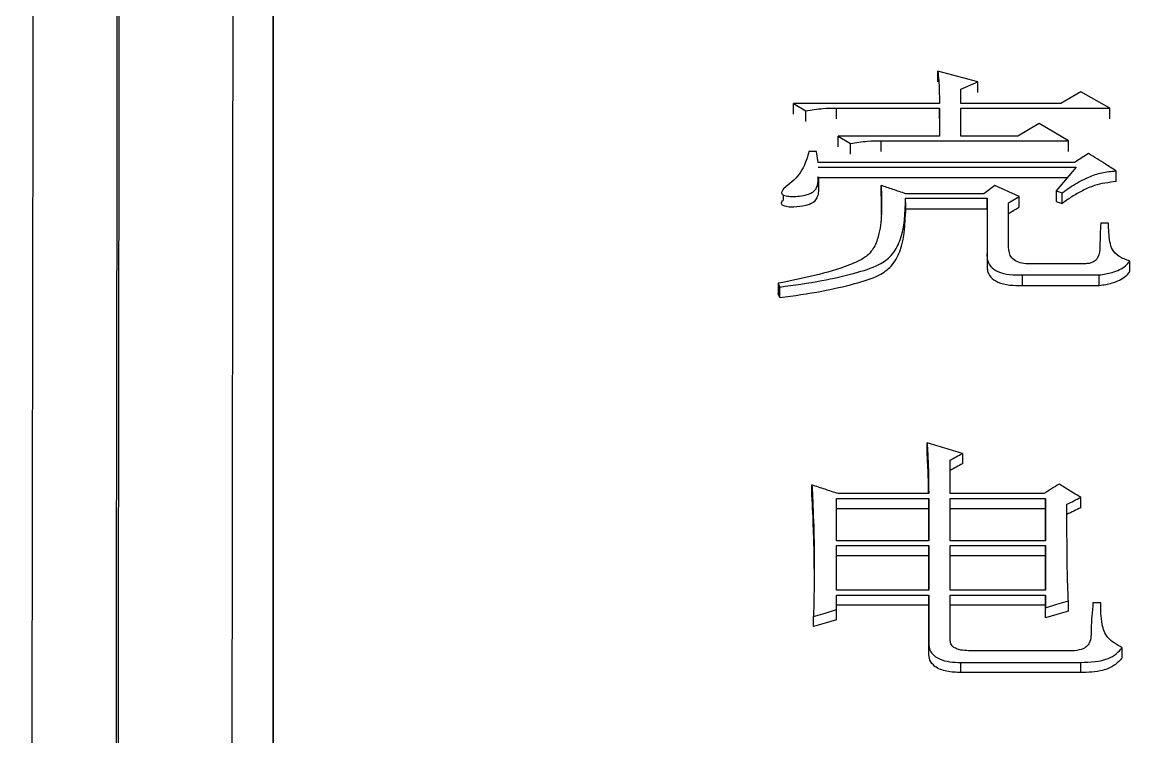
# Model space of a CAD drawing. Header units: millimetres. Extents: x 2063 to 4500, y 825 to 2548.
# Drawn here: x 2671.84 to 2679.64, y 2299.58 to 2304.62 of the extents above; entities that cross this region are included whole.
import ezdxf

# ---------------------------------------------------------------- set-up
doc = ezdxf.new("R2010")
doc.units = ezdxf.units.MM

msp = doc.modelspace()

# ---------------------------------------------------------------- linework, layer by layer
at = {"color": 7, "linetype": 'Continuous', "lineweight": 25}
for p, q in [((2678.5688, 2304.2009), (2678.2875, 2304.2771)), ((2678.2875, 2304.201), (2678.2875, 2304.2771)), ((2678.4498, 2304.1501), (2678.5688, 2304.2009)), ((2678.5688, 2304.1249), (2678.5688, 2304.2009)), ((2678.4498, 2304.0483), (2678.4498, 2304.1501)), ((2679.2935, 2304.131), (2679.1529, 2304.0483)), ((2679.499, 2304.0164), (2679.2935, 2304.131)), ((2677.2707, 2304.0483), (2677.3572, 2303.9973)), ((2678.2983, 2304.0483), (2677.2707, 2304.0483)), ((2679.1529, 2304.0483), (2678.4498, 2304.0483)), ((2677.3572, 2303.9215), (2677.3572, 2303.9973)), ((2677.5736, 2304.0164), (2678.2983, 2304.0164)), ((2677.5736, 2303.9405), (2677.5736, 2304.0164)), ((2678.2983, 2304.0164), (2678.2983, 2303.8182)), ((2678.2983, 2303.9406), (2678.2983, 2304.0164)), ((2678.4498, 2304.0164), (2679.499, 2304.0164)), ((2678.4498, 2303.8182), (2678.4498, 2304.0164)), ((2679.499, 2303.9406), (2679.499, 2304.0164)), ((2679.0015, 2303.9078), (2678.85, 2303.8182)), ((2679.207, 2303.7862), (2679.0015, 2303.9078)), ((2677.5844, 2303.8182), (2677.6709, 2303.767)), ((2678.2983, 2303.8182), (2677.5844, 2303.8182)), ((2678.85, 2303.8182), (2678.4498, 2303.8182)), ((2677.6709, 2303.6914), (2677.6709, 2303.767)), ((2677.8873, 2303.7106), (2677.8873, 2303.7862)), ((2677.8873, 2303.7862), (2679.207, 2303.7862)), ((2679.207, 2303.7106), (2679.207, 2303.7862)), ((2677.4329, 2303.7092), (2677.3789, 2303.7092)), ((2677.4438, 2303.632), (2677.4329, 2303.7092)), ((2679.3476, 2303.6963), (2679.2503, 2303.632)), ((2677.4437, 2303.5999), (2679.2611, 2303.5998)), ((2679.2503, 2303.632), (2677.4438, 2303.632)), ((2679.2611, 2303.5998), (2679.1204, 2303.4321)), ((2679.5423, 2303.4988), (2679.5423, 2303.5741)), ((2679.1979, 2303.5245), (2677.4437, 2303.5245)), ((2677.4484, 2303.4568), (2677.4484, 2303.5325)), ((2677.197, 2303.4425), (2677.197, 2303.4409)), ((2677.8873, 2303.3957), (2677.8873, 2303.4709)), ((2678.612, 2303.4127), (2678.0603, 2303.4127)), ((2678.6878, 2303.4709), (2678.612, 2303.4127)), ((2678.8608, 2303.3933), (2678.6878, 2303.4709)), ((2679.1204, 2303.4321), (2679.1637, 2303.4192)), ((2679.1204, 2303.4321), (2679.1204, 2303.357)), ((2679.1637, 2303.3441), (2679.1637, 2303.4192)), ((2677.197, 2303.405), (2677.197, 2303.3669)), ((2677.8873, 2303.3957), (2677.8887, 2303.2644)), ((2678.0603, 2303.3053), (2678.0603, 2303.3804)), ((2678.0603, 2303.3804), (2678.6337, 2303.3804)), ((2678.0609, 2303.2754), (2678.0609, 2303.351)), ((2678.6337, 2303.3804), (2678.6337, 2302.9905)), ((2678.6337, 2303.3053), (2678.6337, 2303.3804)), ((2678.7851, 2303.348), (2678.8608, 2303.3933)), ((2678.7851, 2303.0361), (2678.7851, 2303.348)), ((2678.8608, 2303.3183), (2678.8608, 2303.3933)), ((2679.1204, 2303.357), (2679.1637, 2303.3441)), ((2678.0603, 2303.3053), (2678.6337, 2303.3053)), ((2678.6337, 2303.3053), (2678.6337, 2302.9159)), ((2679.4882, 2303.2053), (2679.4342, 2303.2053)), ((2678.6337, 2302.9705), (2678.6337, 2302.9905)), ((2678.6337, 2302.9735), (2678.6337, 2302.8989)), ((2679.3152, 2302.9186), (2678.9474, 2302.9186)), ((2679.6397, 2302.8637), (2679.6397, 2302.9382)), ((2678.8825, 2302.8401), (2679.4233, 2302.8401)), ((2678.8825, 2302.7658), (2678.8825, 2302.8401)), ((2679.4233, 2302.7658), (2679.4233, 2302.8401)), ((2677.1625, 2302.7812), (2677.1733, 2302.7549)), ((2677.1733, 2302.6807), (2677.1733, 2302.7549)), ((2678.8825, 2302.7658), (2679.4233, 2302.7658)), ((2677.1733, 2302.6807), (2677.1625, 2302.7069)), ((2678.2118, 2301.5832), (2678.2118, 2301.656)), ((2678.4606, 2301.5822), (2678.4606, 2301.5094)), ((2678.3741, 2301.2991), (2678.3741, 2301.5351)), ((2677.4005, 2301.2874), (2677.4005, 2301.3599)), ((2677.5736, 2301.2652), (2678.2226, 2301.2652)), ((2677.5736, 2300.9668), (2677.5736, 2301.2652)), ((2678.2226, 2301.2991), (2677.5844, 2301.2991)), ((2678.2226, 2301.2652), (2678.2226, 2300.9668)), ((2678.2226, 2301.1929), (2678.2226, 2301.2652)), ((2679.0339, 2301.299), (2678.3741, 2301.2991)), ((2678.3741, 2301.2652), (2679.0447, 2301.2652)), ((2678.3741, 2300.9668), (2678.3741, 2301.2652)), ((2679.0447, 2301.2652), (2679.0447, 2300.9667)), ((2679.0447, 2301.1929), (2679.0447, 2301.2652)), ((2679.2935, 2301.1997), (2679.2935, 2301.272)), ((2678.2226, 2301.1929), (2677.5736, 2301.1929)), ((2678.2226, 2300.9668), (2678.2226, 2301.1929)), ((2679.0447, 2301.1929), (2678.3741, 2301.1929)), ((2679.0447, 2300.9667), (2679.0447, 2301.1929)), ((2677.4123, 2301.0081), (2677.416, 2300.6903)), ((2678.2226, 2300.9668), (2677.5736, 2300.9668)), ((2677.5736, 2300.9327), (2678.2226, 2300.9327)), ((2677.5736, 2300.6186), (2677.5736, 2300.9327)), ((2678.2226, 2300.9327), (2678.2226, 2300.6186)), ((2678.2226, 2300.8609), (2678.2226, 2300.9327)), ((2679.0447, 2300.9667), (2678.3741, 2300.9668)), ((2678.3741, 2300.9327), (2679.0447, 2300.9327)), ((2678.3741, 2300.6186), (2678.3741, 2300.9327)), ((2679.0447, 2300.9327), (2679.0447, 2300.6186)), ((2679.0447, 2300.8608), (2679.0447, 2300.9327)), ((2678.2226, 2300.8609), (2677.5736, 2300.8609)), ((2678.2226, 2300.6186), (2678.2226, 2300.8609)), ((2679.0447, 2300.8608), (2678.3741, 2300.8609)), ((2679.0447, 2300.6186), (2679.0447, 2300.8608)), ((2678.2226, 2300.6186), (2677.5736, 2300.6186)), ((2679.0447, 2300.6186), (2678.3741, 2300.6186)), ((2677.5736, 2300.5844), (2678.2226, 2300.5843)), ((2677.5736, 2300.4814), (2677.5736, 2300.5844)), ((2678.2226, 2300.5843), (2678.2226, 2300.2475)), ((2678.2226, 2300.5129), (2678.2226, 2300.5843)), ((2678.3741, 2300.5843), (2679.0447, 2300.5843)), ((2678.3741, 2300.2681), (2678.3741, 2300.5843)), ((2679.0447, 2300.5843), (2679.0447, 2300.4952)), ((2679.0447, 2300.5129), (2679.0447, 2300.5843)), ((2679.207, 2300.4718), (2679.207, 2300.5432)), ((2679.4342, 2300.5295), (2679.3801, 2300.5295)), ((2678.2226, 2300.5129), (2677.5736, 2300.5129)), ((2677.5736, 2300.4102), (2677.5736, 2300.4814)), ((2678.2226, 2300.1765), (2678.2226, 2300.5129)), ((2679.0447, 2300.5129), (2678.3741, 2300.5129)), ((2679.0447, 2300.4239), (2679.0447, 2300.5129)), ((2679.0447, 2300.4239), (2679.0447, 2300.4952)), ((2677.4113, 2300.3621), (2677.4113, 2300.4334)), ((2678.2226, 2300.1765), (2678.2226, 2300.2475)), ((2679.5856, 2300.142), (2679.5856, 2300.213)), ((2679.2505, 2300.1922), (2678.5039, 2300.1922)), ((2678.4498, 2300.0385), (2678.4498, 2300.1093)), ((2678.4498, 2300.1093), (2679.2935, 2300.1093)), ((2679.2935, 2300.0385), (2679.2935, 2300.1093)), ((2679.2935, 2300.0385), (2678.4498, 2300.0385))]:
    msp.add_line(p, q, dxfattribs=at)
at = {"color": 7, "linetype": 'Continuous', "lineweight": 25, "flags": 128}
for points in [[(2677.2707, 2303.9724), (2677.2707, 2303.9913), (2677.2707, 2304.0103), (2677.2707, 2304.0483)], [(2677.5844, 2303.7427), (2677.5844, 2303.7615), (2677.5844, 2303.7804), (2677.5844, 2303.8182)], [(2677.1625, 2302.7812), (2677.1625, 2302.7505), (2677.1625, 2302.7287), (2677.1625, 2302.7069)], [(2679.0447, 2300.4952), (2679.1259, 2300.5192), (2679.207, 2300.5432)], [(2677.4113, 2300.4334), (2677.4925, 2300.4574), (2677.5736, 2300.4814)], [(2679.207, 2300.4718), (2679.1259, 2300.4479), (2679.0447, 2300.4239)], [(2677.5736, 2300.4102), (2677.4925, 2300.3862), (2677.4113, 2300.3621)]]:
    msp.add_lwpolyline(points, dxfattribs=at)
at = {"color": 7, "linetype": 'Continuous', "lineweight": 25}
for points, knots in [([(2673.6051, 2321.5381), (2673.6051, 2321.434), (2673.6052, 2320.9133), (2673.6052, 2319.5463), (2673.6053, 2317.3865), (2673.6053, 2314.7681), (2673.6054, 2312.3055), (2673.6054, 2308.7977), (2673.6055, 2305.6548), (2673.6055, 2301.3397), (2673.6055, 2296.6526), (2673.6056, 2291.5204), (2673.6056, 2286.0968), (2673.6057, 2281.5382), (2673.6057, 2275.6157), (2673.6058, 2270.7099), (2673.6059, 2264.031), (2673.606, 2259.7382), (2673.606, 2256.7371)], [0, 0, 0, 0, 0.020124, 0.100733, 0.181328, 0.221587, 0.302184, 0.342442, 0.423039, 0.463298, 0.543894, 0.624491, 0.664749, 0.745346, 0.785604, 0.8662, 0.906458, 1, 1, 1, 1]), ([(2673.6056, 2290.4481), (2673.6056, 2291.6328), (2673.6055, 2293.8863), (2673.6055, 2297.9266), (2673.6055, 2301.6341), (2673.6054, 2305.8688), (2673.6054, 2308.9427), (2673.6054, 2312.3549), (2673.6053, 2315.3324), (2673.6052, 2317.6758), (2673.6052, 2319.6162), (2673.6051, 2320.35), (2673.6051, 2320.8468)], [0, 0, 0, 0, 0.072858, 0.13859, 0.270184, 0.335916, 0.467513, 0.533245, 0.664841, 0.796434, 0.862166, 1, 1, 1, 1]), ([(2671.9365, 2320.59), (2671.9366, 2320.6183), (2671.9369, 2320.7068), (2671.9356, 2319.7205), (2671.9326, 2317.7075), (2671.928, 2314.6449), (2671.9228, 2311.2566), (2671.9177, 2307.9192), (2671.913, 2304.8496), (2671.9075, 2301.2062), (2671.9009, 2296.9354), (2671.8937, 2292.2897), (2671.886, 2287.3429), (2671.8778, 2282.1725), (2671.8688, 2276.4882), (2671.8589, 2270.2912), (2671.8482, 2263.6074), (2671.8406, 2258.9167), (2671.8368, 2256.5226)], [0, 0, 0, 0, 0.039342, 0.122943, 0.206183, 0.289063, 0.371582, 0.416612, 0.465601, 0.518547, 0.575452, 0.636313, 0.690059, 0.746552, 0.805793, 0.867782, 0.932518, 1, 1, 1, 1]), ([(2672.4418, 2256.3871), (2672.4463, 2259.6863), (2672.4555, 2266.2848), (2672.4684, 2275.7148), (2672.4804, 2284.5955), (2672.4914, 2292.7531), (2672.5011, 2300.0535), (2672.5094, 2306.3713), (2672.5161, 2311.5934), (2672.5212, 2315.6499), (2672.5244, 2318.3978), (2672.5258, 2319.8439), (2672.5254, 2319.8207), (2672.5253, 2319.812)], [0, 0, 0, 0, 0.094309, 0.188619, 0.282928, 0.377238, 0.471547, 0.565857, 0.660166, 0.754475, 0.848785, 0.943094, 1, 1, 1, 1]), ([(2672.4557, 2256.3383), (2672.459, 2258.724), (2672.4655, 2263.4306), (2672.4748, 2270.1799), (2672.4835, 2276.5224), (2672.4915, 2282.4176), (2672.4988, 2287.8482), (2672.5065, 2293.5812), (2672.5142, 2299.3499), (2672.5214, 2304.8302), (2672.5272, 2309.2972), (2672.5317, 2312.8204), (2672.5349, 2315.4823), (2672.5372, 2317.3853), (2672.5385, 2318.604), (2672.5391, 2319.321), (2672.5389, 2319.3519), (2672.5388, 2319.3666)], [0, 0, 0, 0, 0.06854, 0.13522, 0.200041, 0.263001, 0.324101, 0.38334, 0.468684, 0.549845, 0.626823, 0.699617, 0.768227, 0.832652, 0.892892, 0.948946, 1, 1, 1, 1]), ([(2673.3369, 2318.6127), (2673.337, 2318.6248), (2673.3373, 2318.7371), (2673.3371, 2318.3844), (2673.3366, 2317.8145), (2673.336, 2317.2678), (2673.3353, 2316.5936), (2673.3343, 2315.7855), (2673.3332, 2314.8456), (2673.3319, 2313.774), (2673.3298, 2312.0645), (2673.3265, 2309.3783), (2673.3213, 2305.2285), (2673.3146, 2300.0121), (2673.3072, 2294.4053), (2673.2996, 2288.7281), (2673.2922, 2283.261), (2673.284, 2277.2481), (2673.2749, 2270.7005), (2673.2652, 2263.6576), (2673.2584, 2258.7153), (2673.2549, 2256.2013)], [0, 0, 0, 0, 0.008365, 0.077995, 0.107986, 0.138061, 0.168221, 0.198465, 0.228793, 0.259205, 0.289702, 0.358895, 0.433683, 0.514064, 0.600037, 0.66048, 0.723411, 0.788828, 0.856732, 0.927123, 1, 1, 1, 1]), ([(2678.2875, 2304.2771), (2678.2896, 2304.2546), (2678.2939, 2304.2095), (2678.2974, 2304.1333), (2678.298, 2304.0794), (2678.2983, 2304.0483)], [0, 0, 0, 0, 0.296184, 0.592391, 1, 1, 1, 1]), ([(2677.3572, 2303.9973), (2677.397, 2304.0036), (2677.4681, 2304.015), (2677.5413, 2304.016), (2677.5736, 2304.0164)], [0, 0, 0, 0, 0.558835, 1, 1, 1, 1]), ([(2677.6709, 2303.767), (2677.7107, 2303.7733), (2677.7818, 2303.7847), (2677.855, 2303.7857), (2677.8873, 2303.7862)], [0, 0, 0, 0, 0.558835, 1, 1, 1, 1]), ([(2677.3789, 2303.7092), (2677.3698, 2303.6759), (2677.3494, 2303.6009), (2677.2853, 2303.511), (2677.2114, 2303.4609), (2677.1906, 2303.4343), (2677.186, 2303.4223), (2677.1863, 2303.4145), (2677.1914, 2303.4078), (2677.2015, 2303.4018), (2677.224, 2303.3952), (2677.2811, 2303.3906), (2677.346, 2303.3981), (2677.4013, 2303.4189), (2677.4279, 2303.4417), (2677.4453, 2303.4805), (2677.4435, 2303.5117), (2677.4424, 2303.5322)], [0, 0, 0, 0, 0.170188, 0.383877, 0.484872, 0.518136, 0.532323, 0.54667, 0.556258, 0.568733, 0.591032, 0.636489, 0.757265, 0.800785, 0.844304, 0.897642, 1, 1, 1, 1]), ([(2679.5423, 2303.5741), (2679.518, 2303.5894), (2679.4734, 2303.6174), (2679.4085, 2303.6582), (2679.3679, 2303.6836), (2679.3476, 2303.6963)], [0, 0, 0, 0, 0.375031, 0.687515, 1, 1, 1, 1]), ([(2679.1637, 2303.4192), (2679.1982, 2303.4439), (2679.2554, 2303.4847), (2679.3494, 2303.5318), (2679.4403, 2303.5638), (2679.5082, 2303.5706), (2679.5423, 2303.5741)], [0, 0, 0, 0, 0.333231, 0.552095, 0.774458, 1, 1, 1, 1]), ([(2679.5423, 2303.4988), (2679.49, 2303.4918), (2679.4044, 2303.4805), (2679.3051, 2303.4351), (2679.2297, 2303.3926), (2679.1856, 2303.3602), (2679.1637, 2303.3441)], [0, 0, 0, 0, 0.3464836, 0.5669547, 0.7845718, 1, 1, 1, 1]), ([(2677.8873, 2303.4709), (2677.8899, 2303.404), (2677.8946, 2303.2844), (2677.8778, 2303.1337), (2677.8409, 2303.0287), (2677.7726, 2302.9554), (2677.5509, 2302.8592), (2677.3349, 2302.8158), (2677.1625, 2302.7812)], [0, 0, 0, 0, 0.2081878, 0.3720191, 0.4668119, 0.5383008, 0.6316627, 1, 1, 1, 1]), ([(2677.4454, 2303.4568), (2677.446, 2303.4472), (2677.4476, 2303.4248), (2677.4399, 2303.3928), (2677.424, 2303.3614), (2677.3941, 2303.3397), (2677.3423, 2303.3244), (2677.2873, 2303.3175), (2677.2371, 2303.3184), (2677.2115, 2303.3235), (2677.1977, 2303.3286), (2677.1897, 2303.3343), (2677.186, 2303.3407), (2677.1865, 2303.3502), (2677.1902, 2303.3594), (2677.1963, 2303.3648), (2677.198, 2303.3664)], [0, 0, 0, 0, 0.095266, 0.223884, 0.321828, 0.420683, 0.505255, 0.691393, 0.784602, 0.831831, 0.866417, 0.887089, 0.907953, 0.933031, 0.980131, 1, 1, 1, 1]), ([(2678.0603, 2303.4127), (2678.0453, 2303.4178), (2678.0153, 2303.4279), (2677.9577, 2303.4473), (2677.915, 2303.4616), (2677.8873, 2303.4709)], [0, 0, 0, 0, 0.2600044, 0.5200088, 1, 1, 1, 1]), ([(2677.1733, 2302.7549), (2677.2733, 2302.7687), (2677.4527, 2302.7935), (2677.686, 2302.8473), (2677.8608, 2302.8989), (2677.9736, 2302.981), (2678.0536, 2303.142), (2678.0575, 2303.2796), (2678.0603, 2303.3804)], [0, 0, 0, 0, 0.205, 0.367779, 0.497733, 0.583522, 0.695132, 1, 1, 1, 1]), ([(2677.1733, 2302.6807), (2677.2733, 2302.6945), (2677.4526, 2302.7192), (2677.686, 2302.7729), (2677.8608, 2302.8244), (2677.9736, 2302.9065), (2678.0536, 2303.0672), (2678.0575, 2303.2047), (2678.0603, 2303.3053)], [0, 0, 0, 0, 0.205133, 0.367965, 0.498041, 0.58382, 0.695352, 1, 1, 1, 1]), ([(2678.7851, 2303.273), (2678.7977, 2303.2806), (2678.823, 2303.2956), (2678.8482, 2303.3107), (2678.8608, 2303.3183)], [0, 0, 0, 0, 0.499999, 1, 1, 1, 1]), ([(2679.4342, 2303.2053), (2679.4319, 2303.1521), (2679.4285, 2303.0714), (2679.4284, 2302.9797), (2679.3985, 2302.9414), (2679.3744, 2302.927), (2679.345, 2302.9196), (2679.3251, 2302.919), (2679.3152, 2302.9186)], [0, 0, 0, 0, 0.492006, 0.747357, 0.812482, 0.879737, 0.939347, 1, 1, 1, 1]), ([(2679.6397, 2302.9382), (2679.613, 2302.9478), (2679.5608, 2302.9665), (2679.5122, 2303.0176), (2679.4926, 2303.0989), (2679.49, 2303.1615), (2679.4882, 2303.2053)], [0, 0, 0, 0, 0.195659, 0.382955, 0.567145, 1, 1, 1, 1]), ([(2678.9474, 2302.9186), (2678.929, 2302.9185), (2678.8927, 2302.9183), (2678.8413, 2302.9318), (2678.791, 2302.9707), (2678.7875, 2303.0093), (2678.7851, 2303.0361)], [0, 0, 0, 0, 0.19814, 0.3923, 0.578456, 1, 1, 1, 1]), ([(2678.6337, 2302.9905), (2678.6337, 2302.975), (2678.6336, 2302.9439), (2678.6556, 2302.8978), (2678.7103, 2302.8589), (2678.7925, 2302.8404), (2678.8523, 2302.8402), (2678.8825, 2302.8401)], [0, 0, 0, 0, 0.177785, 0.356958, 0.541697, 0.768829, 1, 1, 1, 1]), ([(2678.635, 2302.899), (2678.6351, 2302.8892), (2678.6355, 2302.8639), (2678.6559, 2302.8234), (2678.7103, 2302.7846), (2678.7925, 2302.766), (2678.8523, 2302.7659), (2678.8825, 2302.7658)], [0, 0, 0, 0, 0.120477, 0.312003, 0.509571, 0.752605, 1, 1, 1, 1]), ([(2679.4233, 2302.8401), (2679.4544, 2302.845), (2679.5051, 2302.8529), (2679.5676, 2302.8769), (2679.6119, 2302.9039), (2679.6305, 2302.9269), (2679.6397, 2302.9382)], [0, 0, 0, 0, 0.349141, 0.571236, 0.788179, 1, 1, 1, 1]), ([(2679.4233, 2302.7658), (2679.4544, 2302.7706), (2679.5051, 2302.7785), (2679.5676, 2302.8025), (2679.6119, 2302.8295), (2679.6305, 2302.8524), (2679.6397, 2302.8637)], [0, 0, 0, 0, 0.349259, 0.57138, 0.788286, 1, 1, 1, 1]), ([(2678.2118, 2301.656), (2678.2146, 2301.6073), (2678.2194, 2301.5237), (2678.2219, 2301.4046), (2678.2224, 2301.3342), (2678.2226, 2301.2991)], [0, 0, 0, 0, 0.41049, 0.705225, 1, 1, 1, 1]), ([(2678.4606, 2301.5822), (2678.4191, 2301.5945), (2678.3362, 2301.6191), (2678.2533, 2301.6437), (2678.2118, 2301.656)], [0, 0, 0, 0, 0.499999, 1, 1, 1, 1]), ([(2678.2218, 2301.2991), (2678.2216, 2301.3239), (2678.2211, 2301.3839), (2678.2178, 2301.4786), (2678.2138, 2301.5483), (2678.2118, 2301.5832)], [0, 0, 0, 0, 0.2615261, 0.6307224, 1, 1, 1, 1]), ([(2678.3741, 2301.5351), (2678.3885, 2301.5429), (2678.4173, 2301.5586), (2678.4462, 2301.5743), (2678.4606, 2301.5822)], [0, 0, 0, 0, 0.500001, 1, 1, 1, 1]), ([(2678.4606, 2301.5094), (2678.4462, 2301.5016), (2678.4173, 2301.4859), (2678.3885, 2301.4703), (2678.3741, 2301.4624)], [0, 0, 0, 0, 0.499999, 1, 1, 1, 1]), ([(2677.4005, 2301.3599), (2677.4028, 2301.3116), (2677.4095, 2301.1667), (2677.4175, 2300.9399), (2677.4166, 2300.6793), (2677.4131, 2300.5153), (2677.4113, 2300.4334)], [0, 0, 0, 0, 0.1577054, 0.473128, 0.7365335, 1, 1, 1, 1]), ([(2677.5844, 2301.2991), (2677.5538, 2301.3092), (2677.4925, 2301.3295), (2677.4312, 2301.3497), (2677.4005, 2301.3599)], [0, 0, 0, 0, 0.5, 1, 1, 1, 1]), ([(2679.1421, 2301.3666), (2679.1241, 2301.3553), (2679.088, 2301.3328), (2679.052, 2301.3103), (2679.0339, 2301.299)], [0, 0, 0, 0, 0.499999, 1, 1, 1, 1]), ([(2679.2935, 2301.272), (2679.2683, 2301.2878), (2679.2178, 2301.3193), (2679.1673, 2301.3508), (2679.1421, 2301.3666)], [0, 0, 0, 0, 0.499999, 1, 1, 1, 1]), ([(2677.4118, 2301.0061), (2677.4116, 2301.0192), (2677.4095, 2301.1135), (2677.4047, 2301.207), (2677.4005, 2301.2874)], [0, 0, 0, 0, 0.139908, 1, 1, 1, 1]), ([(2679.1962, 2301.2246), (2679.2124, 2301.2325), (2679.2449, 2301.2483), (2679.2773, 2301.2641), (2679.2935, 2301.272)], [0, 0, 0, 0, 0.5, 1, 1, 1, 1]), ([(2679.207, 2300.5432), (2679.205, 2300.583), (2679.2028, 2300.6277), (2679.2008, 2300.6922), (2679.1995, 2300.7567), (2679.1979, 2300.8359), (2679.1975, 2300.915), (2679.1971, 2300.9643), (2679.1969, 2300.9989), (2679.1968, 2301.0186), (2679.1967, 2301.0309), (2679.1967, 2301.0408), (2679.1967, 2301.0506), (2679.1966, 2301.0605), (2679.1966, 2301.0728), (2679.1965, 2301.0826), (2679.1965, 2301.0949), (2679.1965, 2301.1048), (2679.1964, 2301.1171), (2679.1964, 2301.1269), (2679.1964, 2301.1368), (2679.1964, 2301.1466), (2679.1963, 2301.1564), (2679.1963, 2301.1687), (2679.1963, 2301.1773), (2679.1963, 2301.1859), (2679.1963, 2301.1908), (2679.1962, 2301.197), (2679.1962, 2301.2019), (2679.1962, 2301.2068), (2679.1962, 2301.2116), (2679.1962, 2301.2176), (2679.1962, 2301.2223), (2679.1962, 2301.2246)], [0, 0, 0, 0, 0.174064, 0.195822, 0.282854, 0.456917, 0.543949, 0.63098, 0.674496, 0.696254, 0.718011, 0.72889, 0.739769, 0.761527, 0.772406, 0.794164, 0.805043, 0.826801, 0.83768, 0.859437, 0.870316, 0.881195, 0.902953, 0.913832, 0.93559, 0.941029, 0.951908, 0.957348, 0.968227, 0.973666, 0.979105, 0.989553, 1, 1, 1, 1]), ([(2679.2935, 2301.1997), (2679.2773, 2301.1918), (2679.2449, 2301.176), (2679.2124, 2301.1603), (2679.1962, 2301.1524)], [0, 0, 0, 0, 0.499998, 1, 1, 1, 1]), ([(2679.3801, 2300.5295), (2679.3742, 2300.4677), (2679.3652, 2300.3739), (2679.3682, 2300.2681), (2679.3396, 2300.2225), (2679.3061, 2300.1994), (2679.2722, 2300.195), (2679.2505, 2300.1922)], [0, 0, 0, 0, 0.493108, 0.749094, 0.814101, 0.880835, 1, 1, 1, 1]), ([(2679.5856, 2300.213), (2679.5475, 2300.2348), (2679.4727, 2300.2778), (2679.4357, 2300.397), (2679.4347, 2300.4793), (2679.4342, 2300.5295)], [0, 0, 0, 0, 0.287877, 0.565058, 1, 1, 1, 1]), ([(2678.2226, 2300.2475), (2678.2247, 2300.2257), (2678.2288, 2300.1816), (2678.2904, 2300.131), (2678.3712, 2300.1116), (2678.4235, 2300.1101), (2678.4498, 2300.1093)], [0, 0, 0, 0, 0.266734, 0.54095, 0.768753, 1, 1, 1, 1]), ([(2678.5039, 2300.1922), (2678.4851, 2300.1929), (2678.4481, 2300.1941), (2678.4002, 2300.2106), (2678.3763, 2300.2395), (2678.3748, 2300.2586), (2678.3741, 2300.2681)], [0, 0, 0, 0, 0.293264, 0.577264, 0.790624, 1, 1, 1, 1]), ([(2679.2935, 2300.1093), (2679.3617, 2300.1117), (2679.4558, 2300.1149), (2679.5468, 2300.1686), (2679.5728, 2300.1983), (2679.5856, 2300.213)], [0, 0, 0, 0, 0.57016, 0.787713, 1, 1, 1, 1]), ([(2678.4498, 2300.0385), (2678.4163, 2300.0396), (2678.3504, 2300.0418), (2678.2664, 2300.0734), (2678.2265, 2300.1255), (2678.2239, 2300.1596), (2678.2226, 2300.1765)], [0, 0, 0, 0, 0.2937097, 0.577274, 0.7903653, 1, 1, 1, 1]), ([(2679.5856, 2300.142), (2679.5688, 2300.1234), (2679.5347, 2300.0854), (2679.4317, 2300.0416), (2679.3464, 2300.0397), (2679.2935, 2300.0385)], [0, 0, 0, 0, 0.269783, 0.548444, 1, 1, 1, 1])]:
    msp.add_open_spline(points, degree=3, knots=knots, dxfattribs=at)

doc.saveas('drawing.dxf')
